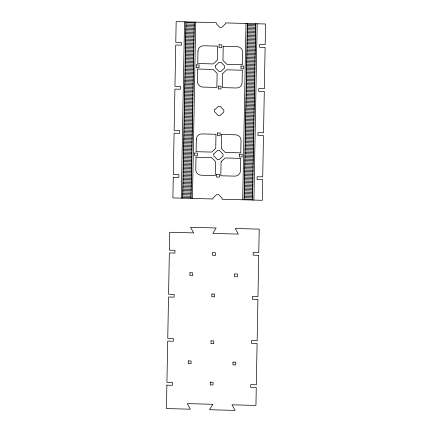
<?xml version="1.0" encoding="UTF-8"?>
<svg xmlns="http://www.w3.org/2000/svg" width="432" height="432" viewBox="0 0 432 432"><rect width="100%" height="100%" fill="white"/><g stroke="black" fill="none" stroke-linecap="round" stroke-linejoin="round"><path stroke-width="0.65" d="M181.267 198.137L184.545 21.821M182.666 198.175L185.944 21.859M191.041 198.396L194.324 22.086M192.44 198.434L195.718 22.124M242.719 199.778L246.002 23.468M244.118 199.816L247.396 23.506M252.499 200.038L255.776 23.728M253.897 200.075L257.175 23.765M185.927 22.599L194.308 22.826M247.385 24.241L255.766 24.467M185.906 23.976L194.281 24.203M247.358 25.618L255.739 25.844M185.879 25.353L194.26 25.58M247.331 26.995L255.712 27.221M185.852 26.73L194.233 26.957M247.309 28.377L255.685 28.598M185.825 28.107L194.206 28.334M247.282 29.754L255.663 29.975M185.803 29.484L194.179 29.711M247.255 31.131L255.636 31.352M185.776 30.866L194.157 31.088M247.228 32.508L255.609 32.729M185.749 32.243L194.13 32.465M247.207 33.885L255.582 34.106M185.722 33.62L194.103 33.842M247.18 35.262L255.56 35.483M185.701 34.997L194.081 35.219M247.153 36.639L255.533 36.86M185.674 36.374L194.054 36.596M247.126 38.016L255.506 38.243M185.647 37.751L194.027 37.973M247.104 39.393L255.479 39.62M185.62 39.128L194 39.355M247.077 40.77L255.458 40.997M185.598 40.505L193.979 40.732M247.05 42.147L255.431 42.374M185.571 41.882L193.952 42.109M247.023 43.524L255.404 43.751M185.544 43.259L193.925 43.486M247.001 44.901L255.377 45.128M185.517 44.636L193.898 44.863M246.974 46.283L255.355 46.505M185.495 46.013L193.876 46.24M246.947 47.66L255.328 47.882M185.468 47.396L193.849 47.617M246.92 49.037L255.301 49.259M185.441 48.773L193.822 48.994M246.899 50.414L255.274 50.636M185.414 50.15L193.795 50.371M246.872 51.791L255.253 52.013M185.393 51.527L193.774 51.748M246.845 53.168L255.226 53.39M185.366 52.904L193.747 53.125M246.818 54.545L255.199 54.772M185.339 54.281L193.72 54.502M246.796 55.922L255.177 56.149M185.312 55.658L193.693 55.879M246.769 57.299L255.15 57.526M185.29 57.035L193.671 57.262M246.742 58.676L255.123 58.903M185.263 58.412L193.644 58.639M246.715 60.053L255.096 60.28M185.236 59.789L193.617 60.016M246.694 61.43L255.074 61.657M185.209 61.166L193.59 61.393M246.667 62.813L255.047 63.034M185.188 62.543L193.568 62.77M246.64 64.19L255.02 64.411M185.161 63.92L193.541 64.147M246.613 65.567L254.993 65.788M185.134 65.302L193.514 65.524M246.591 66.944L254.972 67.165M185.112 66.577L193.493 66.803M246.564 68.224L254.945 68.445M185.085 67.954L193.466 68.18M246.542 69.601L254.918 69.822M185.058 69.331L193.439 69.557M246.515 70.978L254.896 71.199M185.036 70.713L193.412 70.934M246.488 72.355L254.869 72.576M185.009 72.09L193.39 72.311M246.461 73.732L254.842 73.953M184.982 73.467L193.363 73.688M246.44 75.109L254.815 75.33M184.955 74.844L193.336 75.065M246.413 76.486L254.794 76.707M184.934 76.221L193.315 76.442M246.386 77.863L254.767 78.089M184.907 77.598L193.288 77.819M246.359 79.24L254.74 79.466M184.88 78.975L193.261 79.202M246.337 80.617L254.713 80.843M184.853 80.352L193.234 80.579M246.31 81.994L254.691 82.22M184.831 81.729L193.212 81.956M246.283 83.371L254.664 83.597M184.804 83.106L193.185 83.333M246.256 84.748L254.637 84.974M184.777 84.483L193.158 84.71M246.235 86.13L254.61 86.351M184.75 85.86L193.131 86.087M246.208 87.507L254.588 87.728M184.729 87.242L193.109 87.464M246.181 88.884L254.561 89.105M184.702 88.619L193.082 88.841M246.154 90.261L254.534 90.482M184.675 89.996L193.055 90.218M246.132 91.638L254.507 91.859M184.648 91.373L193.028 91.595M246.105 93.015L254.486 93.236M184.626 92.75L193.007 92.972M246.078 94.392L254.459 94.619M184.599 94.127L192.98 94.349M246.051 95.769L254.432 95.996M184.572 95.504L192.953 95.726M246.029 97.146L254.41 97.373M184.545 96.881L192.926 97.108M246.002 98.523L254.383 98.75M184.523 98.258L192.904 98.485M245.975 99.9L254.356 100.127M184.496 99.635L192.877 99.862M245.948 101.277L254.329 101.504M184.469 101.012L192.85 101.239M245.927 102.659L254.308 102.881M184.442 102.389L192.823 102.616M245.9 104.036L254.281 104.258M184.421 103.766L192.802 103.993M245.873 105.413L254.254 105.635M184.394 105.149L192.775 105.37M245.846 106.79L254.227 107.012M184.367 106.526L192.748 106.747M245.824 108.167L254.205 108.389M184.34 107.903L192.721 108.124M245.797 109.544L254.178 109.766M184.318 109.28L192.699 109.501M245.77 110.921L254.151 111.143M184.291 110.754L192.672 110.981M245.743 112.396L254.124 112.622M184.264 112.131L192.645 112.358M245.716 113.773L254.097 113.999M184.237 113.508L192.618 113.735M245.695 115.155L254.07 115.376M184.21 114.885L192.591 115.112M245.668 116.532L254.048 116.753M184.189 116.267L192.569 116.489M245.641 117.909L254.021 118.13M184.162 117.644L192.542 117.866M245.614 119.286L253.994 119.507M184.135 119.021L192.515 119.243M245.592 120.663L253.973 120.884M184.108 120.398L192.488 120.62M245.565 122.04L253.946 122.261M184.086 121.775L192.467 121.997M245.538 123.417L253.919 123.644M184.059 123.152L192.44 123.374M245.511 124.794L253.892 125.021M184.032 124.529L192.413 124.751M245.489 126.171L253.87 126.398M184.005 125.906L192.386 126.133M245.462 127.548L253.843 127.775M183.983 127.283L192.364 127.51M245.435 128.925L253.816 129.152M183.956 128.66L192.337 128.887M245.408 130.302L253.789 130.529M183.929 130.037L192.31 130.264M245.387 131.684L253.768 131.906M183.902 131.414L192.283 131.641M245.36 133.061L253.741 133.283M183.881 132.791L192.262 133.018M245.333 134.438L253.714 134.66M183.854 134.174L192.235 134.395M245.306 135.815L253.687 136.037M183.827 135.551L192.208 135.772M245.284 137.192L253.665 137.414M183.805 136.928L192.181 137.149M245.257 138.569L253.638 138.791M183.778 138.305L192.159 138.526M245.23 139.946L253.611 140.168M183.751 139.682L192.132 139.903M245.203 141.323L253.584 141.55M183.724 141.059L192.105 141.28M245.182 142.7L253.562 142.927M183.703 142.436L192.078 142.663M245.155 144.077L253.535 144.304M183.676 143.813L192.056 144.04M245.128 145.454L253.508 145.681M183.649 145.19L192.029 145.417M245.101 146.831L253.481 147.058M183.622 146.567L192.002 146.794M245.079 148.208L253.46 148.435M183.6 147.944L191.975 148.171M245.052 149.591L253.433 149.812M183.573 149.321L191.954 149.548M245.025 150.968L253.406 151.189M183.546 150.703L191.927 150.925M245.003 152.345L253.379 152.566M183.519 152.08L191.9 152.302M244.976 153.722L253.357 153.943M183.497 153.457L191.873 153.679M244.949 155.099L253.33 155.32M183.47 154.732L191.851 154.958M244.928 156.379L253.303 156.6M183.443 156.114L191.824 156.335M244.901 157.756L253.282 157.977M183.422 157.491L191.803 157.712M244.874 159.133L253.255 159.354M183.395 158.868L191.776 159.089M244.847 160.51L253.228 160.731M183.368 160.245L191.749 160.466M244.825 161.887L253.206 162.108M183.341 161.622L191.722 161.843M244.798 163.264L253.179 163.49M183.319 162.999L191.7 163.22M244.771 164.641L253.152 164.867M183.292 164.376L191.673 164.597M244.744 166.018L253.125 166.244M183.265 165.753L191.646 165.98M244.723 167.395L253.103 167.621M183.238 167.13L191.619 167.357M244.696 168.772L253.076 168.998M183.217 168.507L191.597 168.734M244.669 170.149L253.049 170.375M183.19 169.884L191.57 170.111M244.642 171.531L253.022 171.752M183.163 171.261L191.543 171.488M244.62 172.908L253.001 173.129M183.136 172.638L191.516 172.865M244.593 174.285L252.974 174.506M183.114 174.02L191.495 174.242M244.566 175.662L252.947 175.883M183.087 175.397L191.468 175.619M244.539 177.039L252.92 177.26M183.06 176.774L191.441 176.996M244.517 178.416L252.898 178.637M183.038 178.151L191.414 178.373M244.49 179.793L252.871 180.014M183.011 179.528L191.392 179.75M244.463 181.17L252.844 181.397M182.984 180.905L191.365 181.127M244.436 182.547L252.817 182.774M182.957 182.282L191.338 182.509M244.415 183.924L252.796 184.151M182.936 183.659L191.311 183.886M244.388 185.301L252.769 185.528M182.909 185.036L191.29 185.263M244.361 186.678L252.742 186.905M182.882 186.413L191.263 186.64M244.334 188.055L252.715 188.282M182.855 187.79L191.236 188.017M244.312 189.437L252.693 189.659M182.833 189.167L191.209 189.394M244.285 190.814L252.666 191.036M182.806 190.55L191.187 190.771M244.258 192.191L252.639 192.413M182.779 191.927L191.16 192.148M244.237 193.568L252.612 193.79M182.752 193.304L191.133 193.525M244.21 194.945L252.59 195.167M182.731 194.681L191.106 194.902M244.183 196.322L252.563 196.544M182.704 196.058L191.084 196.279M244.156 197.699L252.536 197.926M182.677 197.435L191.057 197.656M244.134 199.076L252.509 199.303M166.882 385.15L166.444 408.564L190.404 409.207L187.283 403.607L212.857 404.293L209.525 409.714L235.1 410.4L231.979 404.806L255.938 405.443L256.268 387.536L250.684 387.391L250.733 384.631L256.322 384.782L257.089 343.462L251.505 343.31L251.554 340.556L257.143 340.708L257.909 299.381L252.32 299.236L252.374 296.476L257.958 296.627L258.73 255.307L253.141 255.155L253.195 252.401L258.779 252.547L259.216 229.133L235.256 228.49L238.378 234.09L212.809 233.404L216.135 227.983L190.561 227.297L193.687 232.897L169.727 232.254L169.393 250.16L174.982 250.312L174.928 253.066L169.339 252.914L168.572 294.241L174.161 294.386L174.107 297.14L168.523 296.995L167.751 338.315L173.34 338.467L173.286 341.221L167.702 341.069L166.93 382.396L172.519 382.541L172.471 385.295L166.882 385.15M173.27 177.25L172.886 197.91L212.981 198.985L212.998 198.007L216.675 194.546L218.651 194.594L222.199 198.256L222.178 199.228L262.273 200.302L262.661 179.636L257.072 179.491L257.121 176.737L262.71 176.882L263.477 135.562L257.893 135.41L257.942 132.656L263.531 132.808L264.298 91.481L258.714 91.336L258.763 88.582L264.352 88.727L265.118 47.407L259.529 47.255L259.583 44.501L265.172 44.653L265.556 23.987L225.461 22.918L225.439 23.89L221.762 27.356L219.791 27.302L216.243 23.647L216.259 22.669L176.164 21.6L175.781 42.26L181.37 42.412L181.316 45.166L175.732 45.014L174.96 86.341L180.549 86.486L180.495 89.246L174.911 89.095L174.145 130.415L179.728 130.567L179.68 133.321L174.091 133.169L173.324 174.496L178.907 174.647L178.859 177.401L173.27 177.25M188.293 360.914L188.244 363.668L191.036 363.744L191.084 360.99L188.293 360.914M189.934 272.759L189.88 275.513L192.677 275.589L192.726 272.835L189.934 272.759M194.681 153.014L194.632 155.768L197.424 155.844L197.478 153.09L194.681 153.014M196.322 64.859L196.268 67.613L199.066 67.689L199.114 64.935L196.322 64.859M196.004 157.183L195.772 169.582A5.594 5.503 16.3 0 0 201.258 175.241L215.222 175.613L215.482 161.606L211.604 157.604L196.004 157.183M196.333 139.277L196.106 151.675L211.707 152.091L215.73 148.3L215.989 134.293L202.025 133.92A5.594 5.503 16.3 0 0 196.333 139.277M197.64 69.028L197.413 81.427A5.594 5.503 16.3 0 0 202.894 87.086L216.864 87.458L217.123 73.451L213.246 69.449L197.64 69.028M197.975 51.122L197.743 63.52L213.349 63.936L217.372 60.145L217.631 46.138L203.666 45.765A5.594 5.503 16.3 0 0 197.975 51.122M213.818 153.932L213.781 155.876L217.328 159.538L219.305 159.592L222.982 156.125L223.02 154.175L219.472 150.52L217.496 150.466L213.818 153.932M214.639 109.852L214.601 111.802L218.149 115.457L220.126 115.511L223.803 112.045L223.835 110.101L220.293 106.439L218.317 106.385L214.639 109.852M215.46 65.777L215.422 67.721L218.97 71.383L220.941 71.437L224.624 67.97L224.656 66.02L221.114 62.365L219.137 62.311L215.46 65.777M210.254 382.174L210.206 384.928L212.998 385.004L213.052 382.25L210.254 382.174M211.027 340.848L210.973 343.607L213.764 343.678L213.818 340.924L211.027 340.848M211.896 294.019L211.842 296.773L214.639 296.849L214.688 294.095L211.896 294.019M212.663 252.693L212.614 255.452L215.406 255.523L215.46 252.769L212.663 252.693M216.643 174.274L216.594 177.028L219.386 177.104L219.44 174.35L216.643 174.274M217.415 132.953L217.361 135.707L220.158 135.783L220.207 133.029L217.415 132.953M218.284 86.119L218.236 88.873L221.027 88.949L221.076 86.195L218.284 86.119M219.051 44.798L219.002 47.552L221.794 47.628L221.848 44.869L219.051 44.798M221.071 161.752L220.811 175.765L234.776 176.137A5.594 5.503 16.3 0 0 240.467 170.775L240.694 158.382L225.094 157.961L221.071 161.752M221.578 134.444L221.319 148.451L225.196 152.453L240.797 152.869L241.029 140.476A5.594 5.503 16.3 0 0 235.543 134.816L221.578 134.444M222.712 73.597L222.448 87.61L236.417 87.982A5.594 5.503 16.3 0 0 242.104 82.62L242.336 70.227L226.735 69.806L222.712 73.597M223.22 46.283L222.955 60.296L226.838 64.298L242.438 64.714L242.671 52.321A5.594 5.503 16.3 0 0 237.184 46.661L223.22 46.283M232.988 362.108L232.934 364.862L235.732 364.937L235.78 362.183L232.988 362.108M234.625 273.953L234.576 276.707L237.368 276.782L237.422 274.028L234.625 273.953M239.377 154.213L239.323 156.967L242.12 157.037L242.168 154.283L239.377 154.213M241.018 66.053L240.964 68.812L243.756 68.882L243.81 66.128L241.018 66.053"/></g></svg>
